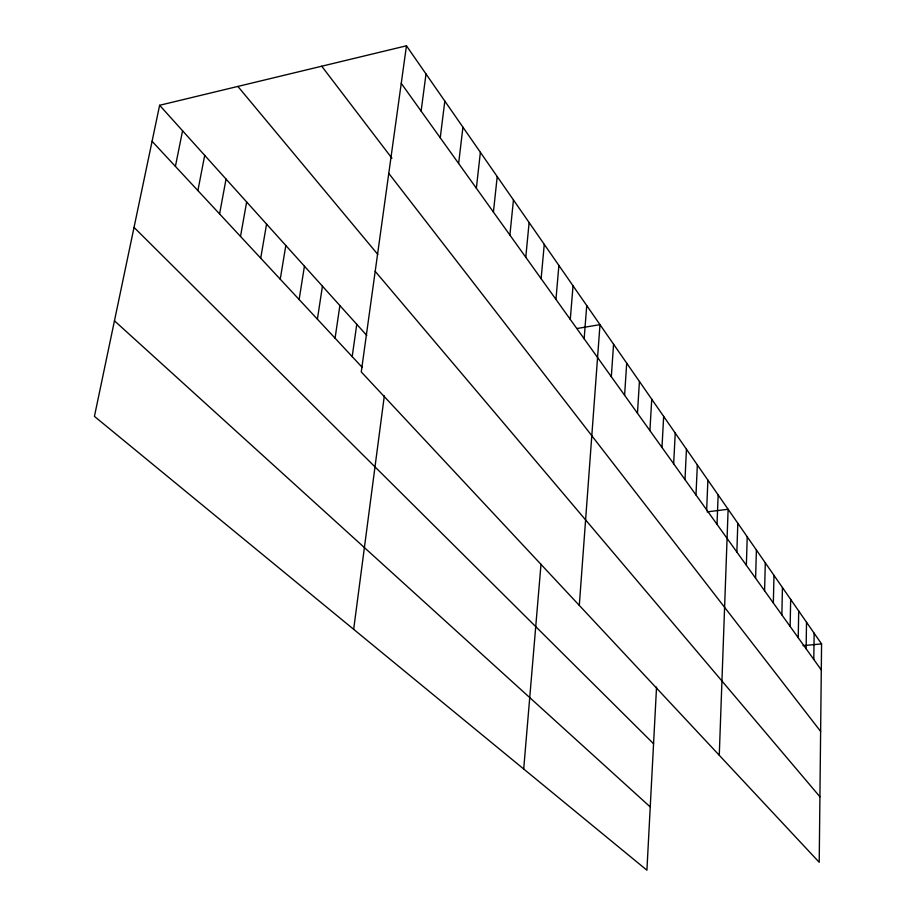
<?xml version="1.0" encoding="UTF-8"?>
<svg xmlns="http://www.w3.org/2000/svg" width="916" height="916" viewBox="0 0 916 916"><rect width="100%" height="100%" fill="white"/><g stroke="black" fill="none" stroke-linecap="round" stroke-linejoin="round"><path stroke-width="1.37" d="M406.452 45.8L821.572 643.914L819.213 862.288L361.259 371.93L406.452 45.8L159.624 105.283L94.428 416.379L646.914 870.2L656.543 687.057M813.797 659.497L814.141 633.196M806.126 648.768L806.515 622.216M798.248 637.765L798.695 610.949M790.153 626.475L790.668 599.385M781.863 614.888L782.436 587.534M773.344 602.991L773.986 575.351M764.585 590.774L765.307 562.848M755.597 578.214L756.398 550.001M746.357 565.309L747.227 536.799M736.853 552.039L737.815 523.231M719.266 755.265L728.128 509.273L707.095 511.872M717.01 524.33L718.155 494.915M706.66 509.869L707.896 480.133M695.988 494.972L697.339 464.904M684.996 479.618L686.45 449.229M673.661 463.794L675.241 433.062M661.982 447.466L663.665 416.402M649.913 430.623L651.734 399.216M637.467 413.242L639.425 381.468M624.597 395.277L626.704 363.148M611.315 376.716L613.571 344.221M579.301 605.396L599.991 324.642L577.114 328.5M584.145 338.783L586.732 305.555M570.279 319.421L573.038 285.826M523.7 768.993L541.001 564.256M555.955 299.406L558.886 265.434M541.127 278.693L544.264 244.354M525.784 257.27L529.116 222.542M509.891 235.08L513.452 199.963M493.426 212.077L497.216 176.57M476.354 188.238L480.385 152.331M458.63 163.495L462.935 127.187M440.241 137.812L444.821 101.081M421.12 111.111L426.009 73.978M353.668 629.326L384.319 395.884M352.191 356.622L356.771 324.321M335.073 338.199L339.882 305.555M317.394 319.169L322.443 286.181M299.131 299.521L304.433 266.167M280.25 279.208L285.815 245.488M260.716 258.186L266.567 224.111M240.507 236.442L246.656 201.989M219.577 213.92L226.046 179.089M197.89 190.585L204.703 155.365M175.403 166.391L182.57 130.782M803.011 645.631L821.572 643.914M114.454 320.806L650.234 806.927M134.034 227.397L653.566 743.735M152.079 141.293L362.335 367.522M159.624 105.283L366.778 335.439M375.205 271.331L819.923 796.771M237.874 86.425L377.804 254.442M388.773 173.376L820.633 731.415M321.734 66.215L391.934 158.25M401.254 83.356L821.297 669.962"/></g></svg>
